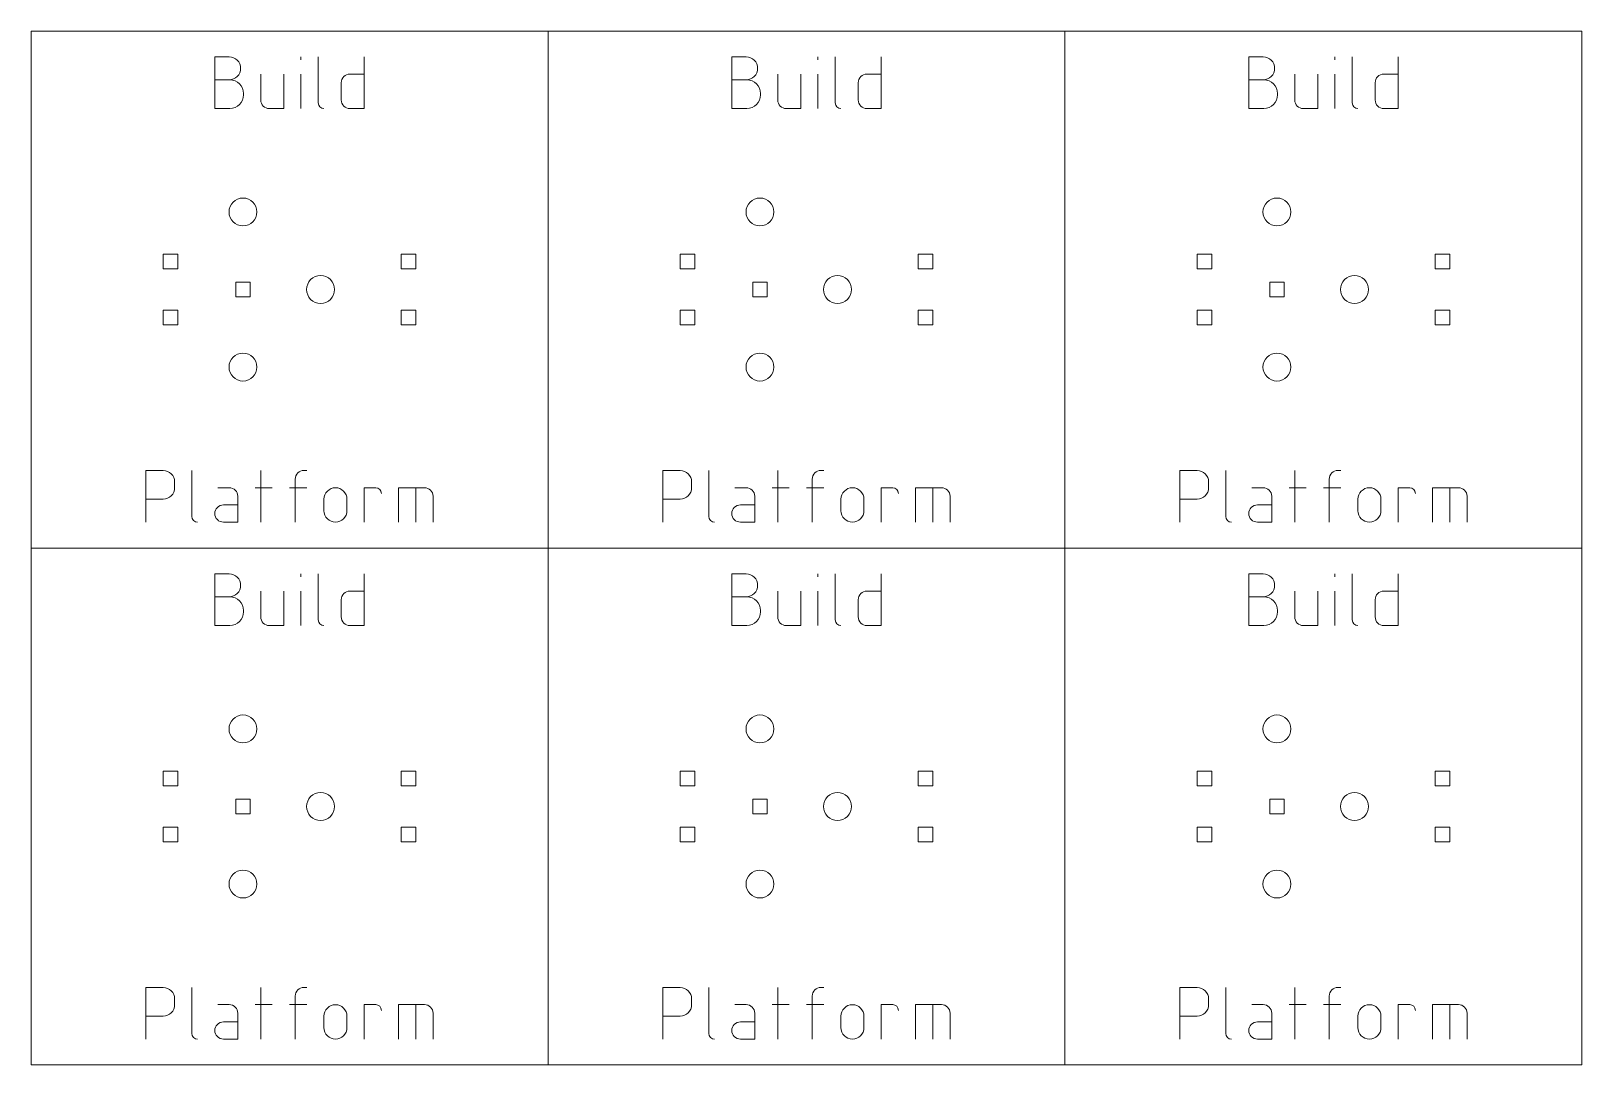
# Model space of a CAD drawing. Header units: millimetres. Extents: x 0 to 300, y 0 to 200.
import ezdxf

# ---------------------------------------------------------------- set-up
doc = ezdxf.new("R2010")
doc.units = ezdxf.units.MM
doc.layers.add('build-platform', color=7, linetype='CONTINUOUS', lineweight=0, true_color=0x000000)
doc.layers.add('text', color=4, linetype='CONTINUOUS', lineweight=0, true_color=0x00ffff)

msp = doc.modelspace()

# ---------------------------------------------------------------- linework, layer by layer
at = {"layer": 'build-platform'}
for p, q in [((0, 200), (300, 200)), ((0, 0), (0, 200)), ((100, 200), (100, 0)), ((200, 200), (200, 0)), ((300, 200), (300, 0)), ((28.41, 156.81), (25.59, 156.81)), ((25.59, 156.81), (25.59, 153.99)), ((28.41, 153.99), (28.41, 156.81)), ((74.41, 156.81), (71.59, 156.81)), ((71.59, 156.81), (71.59, 153.99)), ((74.41, 153.99), (74.41, 156.81)), ((128.41, 156.81), (125.59, 156.81)), ((125.59, 156.81), (125.59, 153.99)), ((128.41, 153.99), (128.41, 156.81)), ((174.41, 156.81), (171.59, 156.81)), ((171.59, 156.81), (171.59, 153.99)), ((174.41, 153.99), (174.41, 156.81)), ((228.41, 156.81), (225.59, 156.81)), ((225.59, 156.81), (225.59, 153.99)), ((228.41, 153.99), (228.41, 156.81)), ((274.41, 156.81), (271.59, 156.81)), ((271.59, 156.81), (271.59, 153.99)), ((274.41, 153.99), (274.41, 156.81)), ((25.59, 153.99), (28.41, 153.99)), ((71.59, 153.99), (74.41, 153.99)), ((125.59, 153.99), (128.41, 153.99)), ((171.59, 153.99), (174.41, 153.99)), ((225.59, 153.99), (228.41, 153.99)), ((271.59, 153.99), (274.41, 153.99)), ((42.41, 151.41), (39.59, 151.41)), ((39.59, 151.41), (39.59, 148.59)), ((42.41, 148.59), (42.41, 151.41)), ((142.41, 151.41), (139.59, 151.41)), ((139.59, 151.41), (139.59, 148.59)), ((142.41, 148.59), (142.41, 151.41)), ((242.41, 151.41), (239.59, 151.41)), ((239.59, 151.41), (239.59, 148.59)), ((242.41, 148.59), (242.41, 151.41)), ((39.59, 148.59), (42.41, 148.59)), ((139.59, 148.59), (142.41, 148.59)), ((239.59, 148.59), (242.41, 148.59)), ((28.41, 146.01), (25.59, 146.01)), ((25.59, 146.01), (25.59, 143.19)), ((28.41, 143.19), (28.41, 146.01)), ((74.41, 146.01), (71.59, 146.01)), ((71.59, 146.01), (71.59, 143.19)), ((74.41, 143.19), (74.41, 146.01)), ((128.41, 146.01), (125.59, 146.01)), ((125.59, 146.01), (125.59, 143.19)), ((128.41, 143.19), (128.41, 146.01)), ((174.41, 146.01), (171.59, 146.01)), ((171.59, 146.01), (171.59, 143.19)), ((174.41, 143.19), (174.41, 146.01)), ((228.41, 146.01), (225.59, 146.01)), ((225.59, 146.01), (225.59, 143.19)), ((228.41, 143.19), (228.41, 146.01)), ((274.41, 146.01), (271.59, 146.01)), ((271.59, 146.01), (271.59, 143.19)), ((274.41, 143.19), (274.41, 146.01)), ((25.59, 143.19), (28.41, 143.19)), ((71.59, 143.19), (74.41, 143.19)), ((125.59, 143.19), (128.41, 143.19)), ((171.59, 143.19), (174.41, 143.19)), ((225.59, 143.19), (228.41, 143.19)), ((271.59, 143.19), (274.41, 143.19)), ((0, 100), (300, 100)), ((28.41, 56.81), (25.59, 56.81)), ((25.59, 56.81), (25.59, 53.99)), ((28.41, 53.99), (28.41, 56.81)), ((74.41, 56.81), (71.59, 56.81)), ((71.59, 56.81), (71.59, 53.99)), ((74.41, 53.99), (74.41, 56.81)), ((128.41, 56.81), (125.59, 56.81)), ((125.59, 56.81), (125.59, 53.99)), ((128.41, 53.99), (128.41, 56.81)), ((174.41, 56.81), (171.59, 56.81)), ((171.59, 56.81), (171.59, 53.99)), ((174.41, 53.99), (174.41, 56.81)), ((228.41, 56.81), (225.59, 56.81)), ((225.59, 56.81), (225.59, 53.99)), ((228.41, 53.99), (228.41, 56.81)), ((274.41, 56.81), (271.59, 56.81)), ((271.59, 56.81), (271.59, 53.99)), ((274.41, 53.99), (274.41, 56.81)), ((25.59, 53.99), (28.41, 53.99)), ((42.41, 51.41), (39.59, 51.41)), ((39.59, 51.41), (39.59, 48.59)), ((42.41, 48.59), (42.41, 51.41)), ((71.59, 53.99), (74.41, 53.99)), ((125.59, 53.99), (128.41, 53.99)), ((142.41, 51.41), (139.59, 51.41)), ((139.59, 51.41), (139.59, 48.59)), ((142.41, 48.59), (142.41, 51.41)), ((171.59, 53.99), (174.41, 53.99)), ((225.59, 53.99), (228.41, 53.99)), ((242.41, 51.41), (239.59, 51.41)), ((239.59, 51.41), (239.59, 48.59)), ((242.41, 48.59), (242.41, 51.41)), ((271.59, 53.99), (274.41, 53.99)), ((39.59, 48.59), (42.41, 48.59)), ((139.59, 48.59), (142.41, 48.59)), ((239.59, 48.59), (242.41, 48.59)), ((28.41, 46.01), (25.59, 46.01)), ((25.59, 46.01), (25.59, 43.19)), ((28.41, 43.19), (28.41, 46.01)), ((74.41, 46.01), (71.59, 46.01)), ((71.59, 46.01), (71.59, 43.19)), ((74.41, 43.19), (74.41, 46.01)), ((128.41, 46.01), (125.59, 46.01)), ((125.59, 46.01), (125.59, 43.19)), ((128.41, 43.19), (128.41, 46.01)), ((174.41, 46.01), (171.59, 46.01)), ((171.59, 46.01), (171.59, 43.19)), ((174.41, 43.19), (174.41, 46.01)), ((228.41, 46.01), (225.59, 46.01)), ((225.59, 46.01), (225.59, 43.19)), ((228.41, 43.19), (228.41, 46.01)), ((274.41, 46.01), (271.59, 46.01)), ((271.59, 46.01), (271.59, 43.19)), ((274.41, 43.19), (274.41, 46.01)), ((25.59, 43.19), (28.41, 43.19)), ((71.59, 43.19), (74.41, 43.19)), ((125.59, 43.19), (128.41, 43.19)), ((171.59, 43.19), (174.41, 43.19)), ((225.59, 43.19), (228.41, 43.19)), ((271.59, 43.19), (274.41, 43.19)), ((300, 0), (0, 0))]:
    msp.add_line(p, q, dxfattribs=at)
for centre in [(41, 165), (141, 165), (241, 165), (56, 150), (156, 150), (256, 150), (41, 135), (141, 135), (241, 135), (41, 65), (141, 65), (241, 65), (56, 50), (156, 50), (256, 50), (41, 35), (141, 35), (241, 35)]:
    msp.add_circle(centre, 2.7, dxfattribs=at)
at = {"layer": 'text'}
for p, q in [((35.56, 185), (35.56, 195)), ((35.56, 195), (38.33, 195)), ((52.22, 194.44), (52.22, 195)), ((55.56, 195), (55.56, 186.11)), ((64.44, 195), (64.44, 185)), ((135.56, 185), (135.56, 195)), ((135.56, 195), (138.33, 195)), ((152.22, 194.44), (152.22, 195)), ((155.56, 195), (155.56, 186.11)), ((164.44, 195), (164.44, 185)), ((235.56, 185), (235.56, 195)), ((235.56, 195), (238.33, 195)), ((252.22, 194.44), (252.22, 195)), ((255.56, 195), (255.56, 186.11)), ((264.44, 195), (264.44, 185)), ((35.56, 190.56), (38.44, 190.56)), ((44.44, 191.67), (44.44, 186.67)), ((48.89, 185), (48.89, 191.67)), ((52.22, 185), (52.22, 191.67)), ((60, 186.67), (60, 190)), ((61.67, 191.67), (64.44, 191.67)), ((135.56, 190.56), (138.44, 190.56)), ((144.44, 191.67), (144.44, 186.67)), ((148.89, 185), (148.89, 191.67)), ((152.22, 185), (152.22, 191.67)), ((160, 186.67), (160, 190)), ((161.67, 191.67), (164.44, 191.67)), ((235.56, 190.56), (238.44, 190.56)), ((244.44, 191.67), (244.44, 186.67)), ((248.89, 185), (248.89, 191.67)), ((252.22, 185), (252.22, 191.67)), ((260, 186.67), (260, 190)), ((261.67, 191.67), (264.44, 191.67)), ((41.11, 187.89), (41.11, 187.67)), ((141.11, 187.89), (141.11, 187.67)), ((241.11, 187.89), (241.11, 187.67)), ((38.44, 185), (35.56, 185)), ((46.11, 185), (48.89, 185)), ((64.44, 185), (61.67, 185)), ((138.44, 185), (135.56, 185)), ((146.11, 185), (148.89, 185)), ((164.44, 185), (161.67, 185)), ((238.44, 185), (235.56, 185)), ((246.11, 185), (248.89, 185)), ((264.44, 185), (261.67, 185)), ((22.22, 105), (22.22, 115)), ((22.22, 115), (25.56, 115)), ((31.11, 115), (31.11, 106.11)), ((44.44, 115), (44.44, 105)), ((52.78, 115), (53.33, 115)), ((122.22, 105), (122.22, 115)), ((122.22, 115), (125.56, 115)), ((131.11, 115), (131.11, 106.11)), ((144.44, 115), (144.44, 105)), ((152.78, 115), (153.33, 115)), ((222.22, 105), (222.22, 115)), ((222.22, 115), (225.56, 115)), ((231.11, 115), (231.11, 106.11)), ((244.44, 115), (244.44, 105)), ((252.78, 115), (253.33, 115)), ((27.78, 112.78), (27.78, 111.67)), ((36.11, 111.67), (38.33, 111.67)), ((43.33, 111.67), (46.67, 111.67)), ((50, 111.67), (53.33, 111.67)), ((51.11, 105), (51.11, 113.33)), ((64.44, 105), (64.44, 111.67)), ((64.44, 111.67), (66.67, 111.67)), ((71.11, 105), (71.11, 111.67)), ((71.11, 111.67), (76.11, 111.67)), ((74.44, 111.67), (74.44, 105)), ((127.78, 112.78), (127.78, 111.67)), ((136.11, 111.67), (138.33, 111.67)), ((143.33, 111.67), (146.67, 111.67)), ((150, 111.67), (153.33, 111.67)), ((151.11, 105), (151.11, 113.33)), ((164.44, 105), (164.44, 111.67)), ((164.44, 111.67), (166.67, 111.67)), ((171.11, 105), (171.11, 111.67)), ((171.11, 111.67), (176.11, 111.67)), ((174.44, 111.67), (174.44, 105)), ((227.78, 112.78), (227.78, 111.67)), ((236.11, 111.67), (238.33, 111.67)), ((243.33, 111.67), (246.67, 111.67)), ((250, 111.67), (253.33, 111.67)), ((251.11, 105), (251.11, 113.33)), ((264.44, 105), (264.44, 111.67)), ((264.44, 111.67), (266.67, 111.67)), ((271.11, 105), (271.11, 111.67)), ((271.11, 111.67), (276.11, 111.67)), ((274.44, 111.67), (274.44, 105)), ((25.56, 109.44), (22.22, 109.44)), ((37.22, 108.33), (40, 108.33)), ((40, 110), (40, 105)), ((56.67, 109.44), (56.67, 107.22)), ((61.11, 107.22), (61.11, 109.44)), ((77.78, 110), (77.78, 105)), ((125.56, 109.44), (122.22, 109.44)), ((137.22, 108.33), (140, 108.33)), ((140, 110), (140, 105)), ((156.67, 109.44), (156.67, 107.22)), ((161.11, 107.22), (161.11, 109.44)), ((177.78, 110), (177.78, 105)), ((225.56, 109.44), (222.22, 109.44)), ((237.22, 108.33), (240, 108.33)), ((240, 110), (240, 105)), ((256.67, 109.44), (256.67, 107.22)), ((261.11, 107.22), (261.11, 109.44)), ((277.78, 110), (277.78, 105)), ((40, 105), (37.22, 105)), ((140, 105), (137.22, 105)), ((240, 105), (237.22, 105)), ((35.56, 85), (35.56, 95)), ((35.56, 95), (38.33, 95)), ((52.22, 94.44), (52.22, 95)), ((55.56, 95), (55.56, 86.11)), ((64.44, 95), (64.44, 85)), ((135.56, 85), (135.56, 95)), ((135.56, 95), (138.33, 95)), ((152.22, 94.44), (152.22, 95)), ((155.56, 95), (155.56, 86.11)), ((164.44, 95), (164.44, 85)), ((235.56, 85), (235.56, 95)), ((235.56, 95), (238.33, 95)), ((252.22, 94.44), (252.22, 95)), ((255.56, 95), (255.56, 86.11)), ((264.44, 95), (264.44, 85)), ((35.56, 90.56), (38.44, 90.56)), ((44.44, 91.67), (44.44, 86.67)), ((48.89, 85), (48.89, 91.67)), ((52.22, 85), (52.22, 91.67)), ((60, 86.67), (60, 90)), ((61.67, 91.67), (64.44, 91.67)), ((135.56, 90.56), (138.44, 90.56)), ((144.44, 91.67), (144.44, 86.67)), ((148.89, 85), (148.89, 91.67)), ((152.22, 85), (152.22, 91.67)), ((160, 86.67), (160, 90)), ((161.67, 91.67), (164.44, 91.67)), ((235.56, 90.56), (238.44, 90.56)), ((244.44, 91.67), (244.44, 86.67)), ((248.89, 85), (248.89, 91.67)), ((252.22, 85), (252.22, 91.67)), ((260, 86.67), (260, 90)), ((261.67, 91.67), (264.44, 91.67)), ((41.11, 87.89), (41.11, 87.67)), ((141.11, 87.89), (141.11, 87.67)), ((241.11, 87.89), (241.11, 87.67)), ((38.44, 85), (35.56, 85)), ((46.11, 85), (48.89, 85)), ((64.44, 85), (61.67, 85)), ((138.44, 85), (135.56, 85)), ((146.11, 85), (148.89, 85)), ((164.44, 85), (161.67, 85)), ((238.44, 85), (235.56, 85)), ((246.11, 85), (248.89, 85)), ((264.44, 85), (261.67, 85)), ((22.22, 5), (22.22, 15)), ((22.22, 15), (25.56, 15)), ((31.11, 15), (31.11, 6.11)), ((44.44, 15), (44.44, 5)), ((52.78, 15), (53.33, 15)), ((122.22, 5), (122.22, 15)), ((122.22, 15), (125.56, 15)), ((131.11, 15), (131.11, 6.11)), ((144.44, 15), (144.44, 5)), ((152.78, 15), (153.33, 15)), ((222.22, 5), (222.22, 15)), ((222.22, 15), (225.56, 15)), ((231.11, 15), (231.11, 6.11)), ((244.44, 15), (244.44, 5)), ((252.78, 15), (253.33, 15)), ((27.78, 12.78), (27.78, 11.67)), ((51.11, 5), (51.11, 13.33)), ((127.78, 12.78), (127.78, 11.67)), ((151.11, 5), (151.11, 13.33)), ((227.78, 12.78), (227.78, 11.67)), ((251.11, 5), (251.11, 13.33)), ((25.56, 9.44), (22.22, 9.44)), ((36.11, 11.67), (38.33, 11.67)), ((40, 10), (40, 5)), ((43.33, 11.67), (46.67, 11.67)), ((50, 11.67), (53.33, 11.67)), ((56.67, 9.44), (56.67, 7.22)), ((61.11, 7.22), (61.11, 9.44)), ((64.44, 5), (64.44, 11.67)), ((64.44, 11.67), (66.67, 11.67)), ((71.11, 5), (71.11, 11.67)), ((71.11, 11.67), (76.11, 11.67)), ((74.44, 11.67), (74.44, 5)), ((77.78, 10), (77.78, 5)), ((125.56, 9.44), (122.22, 9.44)), ((136.11, 11.67), (138.33, 11.67)), ((140, 10), (140, 5)), ((143.33, 11.67), (146.67, 11.67)), ((150, 11.67), (153.33, 11.67)), ((156.67, 9.44), (156.67, 7.22)), ((161.11, 7.22), (161.11, 9.44)), ((164.44, 5), (164.44, 11.67)), ((164.44, 11.67), (166.67, 11.67)), ((171.11, 5), (171.11, 11.67)), ((171.11, 11.67), (176.11, 11.67)), ((174.44, 11.67), (174.44, 5)), ((177.78, 10), (177.78, 5)), ((225.56, 9.44), (222.22, 9.44)), ((236.11, 11.67), (238.33, 11.67)), ((240, 10), (240, 5)), ((243.33, 11.67), (246.67, 11.67)), ((250, 11.67), (253.33, 11.67)), ((256.67, 9.44), (256.67, 7.22)), ((261.11, 7.22), (261.11, 9.44)), ((264.44, 5), (264.44, 11.67)), ((264.44, 11.67), (266.67, 11.67)), ((271.11, 5), (271.11, 11.67)), ((271.11, 11.67), (276.11, 11.67)), ((274.44, 11.67), (274.44, 5)), ((277.78, 10), (277.78, 5)), ((37.22, 8.33), (40, 8.33)), ((137.22, 8.33), (140, 8.33)), ((237.22, 8.33), (240, 8.33)), ((40, 5), (37.22, 5)), ((140, 5), (137.22, 5)), ((240, 5), (237.22, 5))]:
    msp.add_line(p, q, dxfattribs=at)
for centre, radius, start, end in [((38.33, 192.78), 2.22, 270, 90), ((138.33, 192.78), 2.22, 270, 90), ((238.33, 192.78), 2.22, 270, 90), ((38.44, 187.89), 2.67, 0, 90), ((61.67, 190), 1.67, 90, 180), ((138.44, 187.89), 2.67, 0, 90), ((161.67, 190), 1.67, 90, 180), ((238.44, 187.89), 2.67, 0, 90), ((261.67, 190), 1.67, 90, 180), ((38.44, 187.67), 2.67, 270, 0), ((46.11, 186.67), 1.67, 180, 270), ((56.67, 186.11), 1.11, 180, 270), ((61.67, 186.67), 1.67, 180, 270), ((138.44, 187.67), 2.67, 270, 0), ((146.11, 186.67), 1.67, 180, 270), ((156.67, 186.11), 1.11, 180, 270), ((161.67, 186.67), 1.67, 180, 270), ((238.44, 187.67), 2.67, 270, 0), ((246.11, 186.67), 1.67, 180, 270), ((256.67, 186.11), 1.11, 180, 270), ((261.67, 186.67), 1.67, 180, 270), ((25.56, 112.78), 2.22, 0, 90), ((52.78, 113.33), 1.67, 90, 180), ((125.56, 112.78), 2.22, 0, 90), ((152.78, 113.33), 1.67, 90, 180), ((225.56, 112.78), 2.22, 0, 90), ((252.78, 113.33), 1.67, 90, 180), ((25.56, 111.67), 2.22, 270, 0), ((38.33, 110), 1.67, 0, 90), ((58.89, 109.44), 2.22, 0, 180), ((66.67, 110.56), 1.11, 0, 90), ((76.11, 110), 1.67, 0, 90), ((125.56, 111.67), 2.22, 270, 0), ((138.33, 110), 1.67, 0, 90), ((158.89, 109.44), 2.22, 0, 180), ((166.67, 110.56), 1.11, 0, 90), ((176.11, 110), 1.67, 0, 90), ((225.56, 111.67), 2.22, 270, 0), ((238.33, 110), 1.67, 0, 90), ((258.89, 109.44), 2.22, 0, 180), ((266.67, 110.56), 1.11, 0, 90), ((276.11, 110), 1.67, 0, 90), ((37.22, 106.67), 1.67, 90, 270), ((137.22, 106.67), 1.67, 90, 270), ((237.22, 106.67), 1.67, 90, 270), ((32.22, 106.11), 1.11, 180, 270), ((58.89, 107.22), 2.22, 180, 0), ((132.22, 106.11), 1.11, 180, 270), ((158.89, 107.22), 2.22, 180, 0), ((232.22, 106.11), 1.11, 180, 270), ((258.89, 107.22), 2.22, 180, 0), ((38.33, 92.78), 2.22, 270, 90), ((138.33, 92.78), 2.22, 270, 90), ((238.33, 92.78), 2.22, 270, 90), ((38.44, 87.89), 2.67, 0, 90), ((61.67, 90), 1.67, 90, 180), ((138.44, 87.89), 2.67, 0, 90), ((161.67, 90), 1.67, 90, 180), ((238.44, 87.89), 2.67, 0, 90), ((261.67, 90), 1.67, 90, 180), ((38.44, 87.67), 2.67, 270, 0), ((138.44, 87.67), 2.67, 270, 0), ((238.44, 87.67), 2.67, 270, 0), ((46.11, 86.67), 1.67, 180, 270), ((56.67, 86.11), 1.11, 180, 270), ((61.67, 86.67), 1.67, 180, 270), ((146.11, 86.67), 1.67, 180, 270), ((156.67, 86.11), 1.11, 180, 270), ((161.67, 86.67), 1.67, 180, 270), ((246.11, 86.67), 1.67, 180, 270), ((256.67, 86.11), 1.11, 180, 270), ((261.67, 86.67), 1.67, 180, 270), ((25.56, 12.78), 2.22, 0, 90), ((125.56, 12.78), 2.22, 0, 90), ((225.56, 12.78), 2.22, 0, 90), ((52.78, 13.33), 1.67, 90, 180), ((152.78, 13.33), 1.67, 90, 180), ((252.78, 13.33), 1.67, 90, 180), ((25.56, 11.67), 2.22, 270, 0), ((38.33, 10), 1.67, 0, 90), ((58.89, 9.44), 2.22, 0, 180), ((66.67, 10.56), 1.11, 0, 90), ((76.11, 10), 1.67, 0, 90), ((125.56, 11.67), 2.22, 270, 0), ((138.33, 10), 1.67, 0, 90), ((158.89, 9.44), 2.22, 0, 180), ((166.67, 10.56), 1.11, 0, 90), ((176.11, 10), 1.67, 0, 90), ((225.56, 11.67), 2.22, 270, 0), ((238.33, 10), 1.67, 0, 90), ((258.89, 9.44), 2.22, 0, 180), ((266.67, 10.56), 1.11, 0, 90), ((276.11, 10), 1.67, 0, 90), ((32.22, 6.11), 1.11, 180, 270), ((37.22, 6.67), 1.67, 90, 270), ((58.89, 7.22), 2.22, 180, 0), ((132.22, 6.11), 1.11, 180, 270), ((137.22, 6.67), 1.67, 90, 270), ((158.89, 7.22), 2.22, 180, 0), ((232.22, 6.11), 1.11, 180, 270), ((237.22, 6.67), 1.67, 90, 270), ((258.89, 7.22), 2.22, 180, 0)]:
    msp.add_arc(centre, radius, start, end, dxfattribs=at)

doc.saveas('drawing.dxf')
